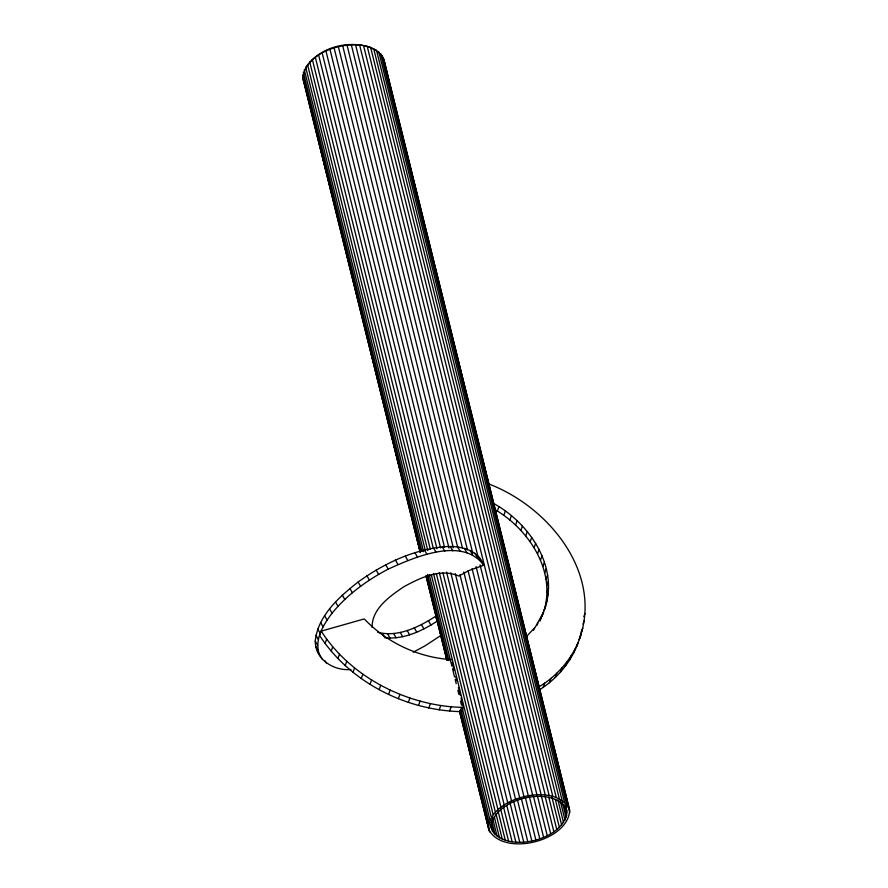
<?xml version="1.0" encoding="UTF-8"?>
<svg xmlns="http://www.w3.org/2000/svg" width="888" height="888" viewBox="0 0 888 888"><rect width="100%" height="100%" fill="white"/><g stroke="black" fill="none" stroke-linecap="round" stroke-linejoin="round"><path stroke-width="1.33" d="M420.135 552.258L303.185 79.665C301.121 47.741 371.728 30.259 384.038 60.206L569.63 810.167C568.808 841.125 503.296 857.397 488.777 829.625L459.462 711.144M488.777 829.625C486.724 797.713 557.32 780.219 569.63 810.167M580.863 633.755L579.187 639.737C603.64 573.082 547.918 505.727 487.512 483.494M493.373 503.341C530.014 523.254 560.073 568.242 544.122 610.489C555.866 570.385 528.893 529.514 495.116 509.668M490.465 824.897C498.534 858.33 575.557 839.093 565.589 805.394M350.949 669.497C333.821 671.139 315.129 659.462 315.251 641.025C317.959 615.484 339.194 596.969 358.153 581.984C382.939 564.113 411.621 550.294 442.291 546.941C457.897 545.121 477.566 548.618 483.727 565.223L468.797 570.618L458.785 576.035C440.404 567.932 419.802 577.999 403.596 586.901C389.799 596.314 371.684 608.857 372.116 627.45M319.769 655.411C313.642 640.459 323.188 624.841 332.045 613.22C347.208 594.583 367.044 580.264 388.189 569.13C414.052 557.442 462.248 536.008 483.727 565.223M581.673 630.114L581.196 632.567L582.794 628.249M539.982 620.812L545.72 606.171M451.481 659.595C418.748 657.653 386.835 642.745 364.269 618.925L321.167 631.157L319.569 635.464C350.272 682.495 406.071 710.533 461.705 711.677L462.903 708.435M325.064 643.445L326.662 639.127L321.167 631.157M331.18 651.148L332.778 646.841L326.662 639.127M337.906 658.552L339.505 654.234L332.778 646.841M345.188 665.611L346.786 661.294L339.505 654.234M352.991 672.272L354.59 667.965L346.786 661.294M361.283 678.521L362.881 674.214L354.59 667.965M370.007 684.315L371.606 679.997L362.881 674.214M379.132 689.621L380.73 685.303L371.606 679.997M388.589 694.416L390.187 690.098L380.73 685.303M398.335 698.656L399.933 694.349L390.187 690.098M408.325 702.353L409.923 698.035C427.139 703.673 445.166 707.203 463.303 707.359M418.492 705.449L420.091 701.132M497.347 511.011L498.956 506.704M428.793 707.958L430.391 703.64M503.751 515.406L505.35 511.088M439.172 709.845L440.77 705.527M509.812 520.124L511.41 515.806M515.506 525.141L517.116 520.834M449.561 711.11L451.16 706.793M520.812 530.447L522.41 526.14M459.917 711.743L461.516 707.425M525.685 536.008L527.294 531.69M530.114 541.78L531.712 537.473M534.065 547.752L535.664 543.434M537.518 553.868L539.116 549.561M540.459 560.117L542.057 555.799M542.857 566.455L544.455 562.137M544.721 572.849L546.32 568.542M546.031 579.265L547.63 574.958M546.775 585.669L548.373 581.363M546.964 592.03L548.562 587.723M533.51 630.269L543.667 612.01L542.057 616.316M546.575 598.312L548.174 593.994M537.14 625.163L537.939 623.01M545.632 604.473L547.23 600.155M539.871 620.856L541.07 617.626M543.112 687.467L544.71 683.161C559.251 672.893 571.217 658.841 578.188 642.39C571.273 661.937 557.12 678.532 539.76 689.665M549.394 682.694L550.993 678.377M555.211 677.522L556.809 673.204M560.539 671.994L562.137 667.676M565.367 666.111L566.966 661.804M583.827 616.649L585.025 613.419M569.652 659.928L571.262 655.61M583.016 624.142L584.215 620.901M573.404 653.446L575.002 649.139M576.578 646.708L580.785 635.42M306.726 66.533C319.969 46.942 348.362 40.06 370.252 47.319M534.31 628.116L526.517 636.507M441.025 635.353L425.23 645.743L413.253 652.203M539.127 686.801L544.71 683.161M377.711 632.289C397.935 637.54 418.503 627.172 435.198 616.561L437.64 620.856C422.089 631.002 403.751 639.682 384.726 637.773M399.933 694.349L409.923 698.035M371.106 47.73L375.091 50.017M317.316 651.115L322.477 659.562M478.621 556.743L481.074 561.027M474.891 553.224L477.333 557.509M470.118 550.416L472.571 554.7M464.402 548.362L466.844 552.647M457.786 547.086L460.239 551.381M450.383 546.608L452.836 550.904M442.291 546.941L444.733 551.237M433.599 548.074L436.052 552.369M424.453 549.994L426.906 554.29M414.962 552.669L417.404 556.965M405.261 556.066L407.703 560.361M395.471 560.139L397.924 564.435M428.482 620.834L430.935 625.13M421.467 624.641L423.909 628.937M385.736 564.835L388.189 569.13M414.296 627.883L416.75 632.178M376.19 570.096L378.632 574.381M407.159 630.48L409.612 634.776M400.233 632.378L402.675 636.674M366.944 575.835L369.397 580.119M393.673 633.533L396.115 637.817M358.153 581.984L360.595 586.269M387.634 633.899L390.087 638.195M382.273 633.488L384.104 636.696M349.905 588.455L352.347 592.74M342.335 595.16L344.777 599.456M335.531 602.02L337.984 606.315M329.592 608.924L332.045 613.22M324.608 615.795L327.05 620.09M320.635 622.532L323.077 626.817M317.726 629.037L320.168 633.333M315.917 635.231L318.37 639.527M315.251 641.025L317.693 645.321M325.041 660.905L326.273 663.047M315.717 646.342L318.159 650.638M566.921 810.777C555.433 782.828 489.543 799.145 491.464 828.937M303.185 79.665L304.062 81.94M383.383 57.864L568.986 807.825M388.889 81.496L384.038 60.206M389.555 84.194L481.185 454.456M481.851 457.154L502.508 540.637M503.174 543.323L523.831 626.806M524.508 629.503L526.506 637.573M527.172 640.27L542.501 702.208M543.167 704.894L545.165 712.975M545.831 715.673L547.829 723.753M548.495 726.44L563.825 788.378M564.491 791.075L566.489 799.145M567.154 801.842L569.819 812.609M382.284 55.644L567.887 805.605M380.741 53.591L566.344 803.551M565.656 805.893L566.322 808.591M378.788 51.704L564.38 801.675M565.434 806.326L567.099 813.064M564.18 804.639L566.844 815.417M376.423 50.028L562.015 799.988M562.171 801.653L566.167 817.815M560.062 800.033L565.057 820.223M373.682 48.563L559.285 798.534M557.886 799.744L563.547 822.632M370.607 47.342L556.199 797.302M555.322 799.422L561.649 824.996M367.221 46.365L552.813 796.325M551.714 796.336L559.373 827.305M363.569 45.643L549.161 795.615M548.773 797.202L556.765 829.514M359.684 45.199L545.288 795.16M545.177 796.603L553.835 831.612M355.622 45.022L541.214 794.993M541.303 795.87L550.627 833.566M537.518 796.314L547.175 835.364M351.415 45.122L478.366 558.119M480.031 564.846L537.018 795.093M533.522 796.58L543.523 836.973M347.119 45.499L472.738 553.102M476.079 566.566L532.722 795.459M529.37 796.647L539.693 838.394M342.79 46.143L467.41 549.716M472.072 568.564L528.382 796.114M525.43 797.846L535.753 839.582M338.461 47.053L462.415 547.929M468.076 570.817L524.053 797.013M521.411 798.812L531.734 840.559M334.188 48.218L457.808 547.741M463.814 571.983L519.791 798.179M517.36 799.544L527.694 841.28M330.025 49.617L453.313 547.796M459.973 574.725L515.628 799.577M513.664 801.365L523.654 841.757M326.018 51.238L448.973 548.074M455.3 573.659L511.61 801.198M510.023 802.93L519.691 841.979M322.2 53.069L444.488 547.208M450.815 572.793L507.792 803.03M506.826 805.594L515.817 841.946M318.626 55.078L440.581 547.874M446.575 572.116L504.218 805.05M503.441 806.648L512.11 841.658M315.329 57.254L436.952 548.706M442.957 572.938L500.932 807.214M500.588 808.802L508.58 841.114M312.365 59.563L433.311 548.318M439.316 572.56L497.957 809.534M497.968 810.7L505.294 840.314M495.948 813.708L502.275 839.293M309.734 61.994L430.358 549.394M436.363 573.637L495.338 811.954M494.228 816.494L499.556 838.039M307.503 64.491L427.794 550.56M433.455 573.448L493.095 814.463M492.507 817.715L497.18 836.563M305.672 67.055L425.297 550.427M431.291 574.658L491.264 817.015M491.486 820.09L495.16 834.898M452.136 662.248L454.112 670.207M455.755 676.845L456.732 680.819M458.375 687.456L460.35 695.415M461.005 698.068L462.97 706.027M490.853 822.288L493.517 833.066M304.273 69.641L423.554 551.659M429.226 574.558L451.881 666.111M452.547 668.808L454.545 676.878M455.211 679.575L456.21 683.616M457.875 690.342L458.874 694.383M460.539 701.12L461.538 705.161M462.204 707.847L489.865 819.602M490.62 824.33L492.285 831.068M303.308 72.228L421.933 551.559M427.594 574.447L448.917 660.617M461.249 710.433L488.911 822.188M302.808 74.77L420.768 551.415M426.762 575.646L447.752 660.472M460.084 710.289L488.4 824.741M304.395 83.294L420.346 551.848M426.351 576.079L447.008 659.562M459.662 710.722L489.654 831.912M302.764 77.267L420.39 552.558M426.051 575.446L447.041 660.272M459.707 711.432L488.367 827.228M426.14 576.501L446.797 659.973"/></g></svg>
